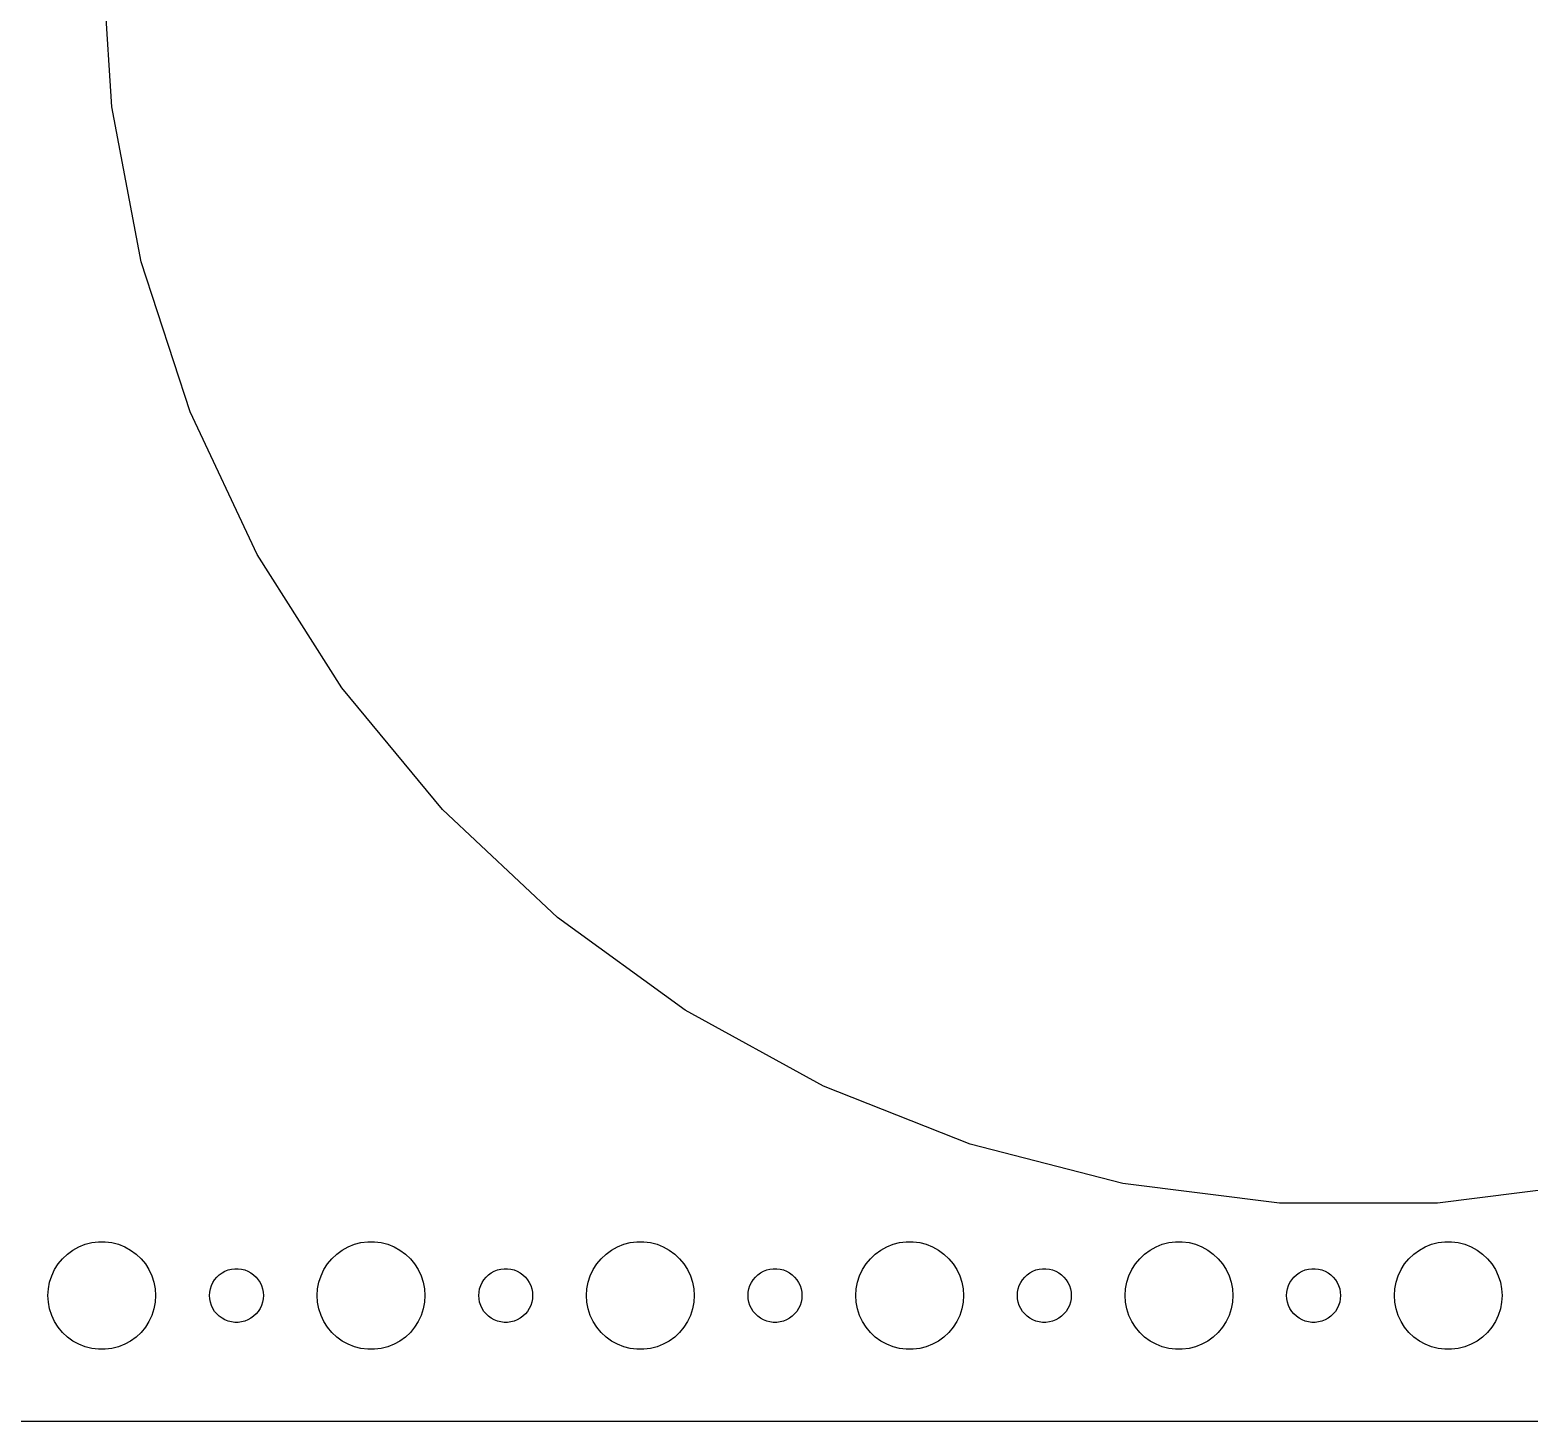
# Model space of a CAD drawing. Header units: metres. Extents: x -232 to 232, y -82 to 82.
# Drawn here: x 71 to 154.5, y -82 to -4.5 of the extents above; entities that cross this region are included whole.
import ezdxf

# ---------------------------------------------------------------- set-up
doc = ezdxf.new("R2010")
doc.units = ezdxf.units.M

msp = doc.modelspace()

# ---------------------------------------------------------------- linework, layer by layer
for p, q in [((75.552, -8.77332), (75, 0)), ((77.1992, -17.4083), (75.552, -8.77332)), ((79.9156, -25.7687), (77.1992, -17.4083)), ((83.6585, -33.7227), (79.9156, -25.7687)), ((88.3688, -41.145), (83.6585, -33.7227)), ((93.9722, -47.9183), (88.3688, -41.145)), ((100.38, -53.9359), (93.9722, -47.9183)), ((107.492, -59.103), (100.38, -53.9359)), ((115.195, -63.3379), (107.492, -59.103)), ((123.369, -66.574), (115.195, -63.3379)), ((131.883, -68.7601), (123.369, -66.574)), ((140.605, -69.8619), (131.883, -68.7601)), ((158.117, -68.7601), (149.395, -69.8619)), ((149.395, -69.8619), (140.605, -69.8619)), ((73.0877, -72.6885), (73.3925, -72.467)), ((73.3925, -72.467), (73.7227, -72.2855)), ((73.7227, -72.2855), (74.073, -72.1468)), ((74.073, -72.1468), (74.4379, -72.0531)), ((74.4379, -72.0531), (74.8116, -72.0059)), ((74.8116, -72.0059), (75.1884, -72.0059)), ((75.1884, -72.0059), (75.5621, -72.0531)), ((75.5621, -72.0531), (75.927, -72.1468)), ((75.927, -72.1468), (76.2773, -72.2855)), ((76.2773, -72.2855), (76.6075, -72.467)), ((76.6075, -72.467), (76.9123, -72.6885)), ((88.0877, -72.6885), (88.3925, -72.467)), ((88.3925, -72.467), (88.7227, -72.2855)), ((88.7227, -72.2855), (89.073, -72.1468)), ((89.073, -72.1468), (89.4379, -72.0531)), ((89.4379, -72.0531), (89.8116, -72.0059)), ((89.8116, -72.0059), (90.1884, -72.0059)), ((90.1884, -72.0059), (90.5621, -72.0531)), ((90.5621, -72.0531), (90.927, -72.1468)), ((90.927, -72.1468), (91.2773, -72.2855)), ((91.2773, -72.2855), (91.6075, -72.467)), ((91.6075, -72.467), (91.9123, -72.6885)), ((103.088, -72.6885), (103.393, -72.467)), ((103.393, -72.467), (103.723, -72.2855)), ((103.723, -72.2855), (104.073, -72.1468)), ((104.073, -72.1468), (104.438, -72.0531)), ((104.438, -72.0531), (104.812, -72.0059)), ((104.812, -72.0059), (105.188, -72.0059)), ((105.188, -72.0059), (105.562, -72.0531)), ((105.562, -72.0531), (105.927, -72.1468)), ((105.927, -72.1468), (106.277, -72.2855)), ((106.277, -72.2855), (106.607, -72.467)), ((106.607, -72.467), (106.912, -72.6885)), ((118.088, -72.6885), (118.393, -72.467)), ((118.393, -72.467), (118.723, -72.2855)), ((118.723, -72.2855), (119.073, -72.1468)), ((119.073, -72.1468), (119.438, -72.0531)), ((119.438, -72.0531), (119.812, -72.0059)), ((119.812, -72.0059), (120.188, -72.0059)), ((120.188, -72.0059), (120.562, -72.0531)), ((120.562, -72.0531), (120.927, -72.1468)), ((120.927, -72.1468), (121.277, -72.2855)), ((121.277, -72.2855), (121.607, -72.467)), ((121.607, -72.467), (121.912, -72.6885)), ((133.088, -72.6885), (133.393, -72.467)), ((133.393, -72.467), (133.723, -72.2855)), ((133.723, -72.2855), (134.073, -72.1468)), ((134.073, -72.1468), (134.438, -72.0531)), ((134.438, -72.0531), (134.812, -72.0059)), ((134.812, -72.0059), (135.188, -72.0059)), ((135.188, -72.0059), (135.562, -72.0531)), ((135.562, -72.0531), (135.927, -72.1468)), ((135.927, -72.1468), (136.277, -72.2855)), ((136.277, -72.2855), (136.607, -72.467)), ((136.607, -72.467), (136.912, -72.6885)), ((148.088, -72.6885), (148.393, -72.467)), ((148.393, -72.467), (148.723, -72.2855)), ((148.723, -72.2855), (149.073, -72.1468)), ((149.073, -72.1468), (149.438, -72.0531)), ((149.438, -72.0531), (149.812, -72.0059)), ((149.812, -72.0059), (150.188, -72.0059)), ((150.188, -72.0059), (150.562, -72.0531)), ((150.562, -72.0531), (150.927, -72.1468)), ((150.927, -72.1468), (151.277, -72.2855)), ((151.277, -72.2855), (151.607, -72.467)), ((151.607, -72.467), (151.912, -72.6885)), ((72.3711, -73.5547), (72.573, -73.2366)), ((72.573, -73.2366), (72.8131, -72.9464)), ((72.8131, -72.9464), (73.0877, -72.6885)), ((76.9123, -72.6885), (77.1869, -72.9464)), ((77.1869, -72.9464), (77.427, -73.2366)), ((77.427, -73.2366), (77.6289, -73.5547)), ((87.3711, -73.5547), (87.573, -73.2366)), ((87.573, -73.2366), (87.8131, -72.9464)), ((87.8131, -72.9464), (88.0877, -72.6885)), ((91.9123, -72.6885), (92.1869, -72.9464)), ((92.1869, -72.9464), (92.427, -73.2366)), ((92.427, -73.2366), (92.6289, -73.5547)), ((102.371, -73.5547), (102.573, -73.2366)), ((102.573, -73.2366), (102.813, -72.9464)), ((102.813, -72.9464), (103.088, -72.6885)), ((106.912, -72.6885), (107.187, -72.9464)), ((107.187, -72.9464), (107.427, -73.2366)), ((107.427, -73.2366), (107.629, -73.5547)), ((117.371, -73.5547), (117.573, -73.2366)), ((117.573, -73.2366), (117.813, -72.9464)), ((117.813, -72.9464), (118.088, -72.6885)), ((121.912, -72.6885), (122.187, -72.9464)), ((122.187, -72.9464), (122.427, -73.2366)), ((122.427, -73.2366), (122.629, -73.5547)), ((132.371, -73.5547), (132.573, -73.2366)), ((132.573, -73.2366), (132.813, -72.9464)), ((132.813, -72.9464), (133.088, -72.6885)), ((136.912, -72.6885), (137.187, -72.9464)), ((137.187, -72.9464), (137.427, -73.2366)), ((137.427, -73.2366), (137.629, -73.5547)), ((147.371, -73.5547), (147.573, -73.2366)), ((147.573, -73.2366), (147.813, -72.9464)), ((147.813, -72.9464), (148.088, -72.6885)), ((151.912, -72.6885), (152.187, -72.9464)), ((152.187, -72.9464), (152.427, -73.2366)), ((152.427, -73.2366), (152.629, -73.5547)), ((72.0237, -74.624), (72.0943, -74.2539)), ((72.0943, -74.2539), (72.2107, -73.8956)), ((72.2107, -73.8956), (72.3711, -73.5547)), ((77.6289, -73.5547), (77.7893, -73.8956)), ((77.7893, -73.8956), (77.9057, -74.2539)), ((77.9057, -74.2539), (77.9763, -74.624)), ((81.1053, -74.4478), (81.1855, -74.2774)), ((81.1855, -74.2774), (81.2865, -74.1183)), ((81.2865, -74.1183), (81.4065, -73.9732)), ((81.4065, -73.9732), (81.5439, -73.8442)), ((81.5439, -73.8442), (81.6963, -73.7335)), ((81.6963, -73.7335), (81.8613, -73.6428)), ((81.8613, -73.6428), (82.0365, -73.5734)), ((82.0365, -73.5734), (82.2189, -73.5266)), ((82.2189, -73.5266), (82.4058, -73.503)), ((82.4058, -73.503), (82.5942, -73.503)), ((82.5942, -73.503), (82.7811, -73.5266)), ((82.7811, -73.5266), (82.9635, -73.5734)), ((82.9635, -73.5734), (83.1387, -73.6428)), ((83.1387, -73.6428), (83.3037, -73.7335)), ((83.3037, -73.7335), (83.4561, -73.8442)), ((83.4561, -73.8442), (83.5934, -73.9732)), ((83.5934, -73.9732), (83.7135, -74.1183)), ((83.7135, -74.1183), (83.8145, -74.2774)), ((83.8145, -74.2774), (83.8947, -74.4478)), ((87.0237, -74.624), (87.0943, -74.2539)), ((87.0943, -74.2539), (87.2107, -73.8956)), ((87.2107, -73.8956), (87.3711, -73.5547)), ((92.6289, -73.5547), (92.7893, -73.8956)), ((92.7893, -73.8956), (92.9057, -74.2539)), ((92.9057, -74.2539), (92.9763, -74.624)), ((96.1053, -74.4478), (96.1855, -74.2774)), ((96.1855, -74.2774), (96.2865, -74.1183)), ((96.2865, -74.1183), (96.4065, -73.9732)), ((96.4065, -73.9732), (96.5439, -73.8442)), ((96.5439, -73.8442), (96.6963, -73.7335)), ((96.6963, -73.7335), (96.8613, -73.6428)), ((96.8613, -73.6428), (97.0365, -73.5734)), ((97.0365, -73.5734), (97.2189, -73.5266)), ((97.2189, -73.5266), (97.4058, -73.503)), ((97.4058, -73.503), (97.5942, -73.503)), ((97.5942, -73.503), (97.7811, -73.5266)), ((97.7811, -73.5266), (97.9635, -73.5734)), ((97.9635, -73.5734), (98.1387, -73.6428)), ((98.1387, -73.6428), (98.3037, -73.7335)), ((98.3037, -73.7335), (98.4561, -73.8442)), ((98.4561, -73.8442), (98.5934, -73.9732)), ((98.5934, -73.9732), (98.7135, -74.1183)), ((98.7135, -74.1183), (98.8145, -74.2774)), ((98.8145, -74.2774), (98.8947, -74.4478)), ((102.024, -74.624), (102.094, -74.2539)), ((102.094, -74.2539), (102.211, -73.8956)), ((102.211, -73.8956), (102.371, -73.5547)), ((107.629, -73.5547), (107.789, -73.8956)), ((107.789, -73.8956), (107.906, -74.2539)), ((107.906, -74.2539), (107.976, -74.624)), ((111.105, -74.4478), (111.186, -74.2774)), ((111.186, -74.2774), (111.286, -74.1183)), ((111.286, -74.1183), (111.407, -73.9732)), ((111.407, -73.9732), (111.544, -73.8442)), ((111.544, -73.8442), (111.696, -73.7335)), ((111.696, -73.7335), (111.861, -73.6428)), ((111.861, -73.6428), (112.036, -73.5734)), ((112.036, -73.5734), (112.219, -73.5266)), ((112.219, -73.5266), (112.406, -73.503)), ((112.406, -73.503), (112.594, -73.503)), ((112.594, -73.503), (112.781, -73.5266)), ((112.781, -73.5266), (112.964, -73.5734)), ((112.964, -73.5734), (113.139, -73.6428)), ((113.139, -73.6428), (113.304, -73.7335)), ((113.304, -73.7335), (113.456, -73.8442)), ((113.456, -73.8442), (113.593, -73.9732)), ((113.593, -73.9732), (113.714, -74.1183)), ((113.714, -74.1183), (113.814, -74.2774)), ((113.814, -74.2774), (113.895, -74.4478)), ((117.024, -74.624), (117.094, -74.2539)), ((117.094, -74.2539), (117.211, -73.8956)), ((117.211, -73.8956), (117.371, -73.5547)), ((122.629, -73.5547), (122.789, -73.8956)), ((122.789, -73.8956), (122.906, -74.2539)), ((122.906, -74.2539), (122.976, -74.624)), ((126.105, -74.4478), (126.186, -74.2774)), ((126.186, -74.2774), (126.286, -74.1183)), ((126.286, -74.1183), (126.407, -73.9732)), ((126.407, -73.9732), (126.544, -73.8442)), ((126.544, -73.8442), (126.696, -73.7335)), ((126.696, -73.7335), (126.861, -73.6428)), ((126.861, -73.6428), (127.036, -73.5734)), ((127.036, -73.5734), (127.219, -73.5266)), ((127.219, -73.5266), (127.406, -73.503)), ((127.406, -73.503), (127.594, -73.503)), ((127.594, -73.503), (127.781, -73.5266)), ((127.781, -73.5266), (127.964, -73.5734)), ((127.964, -73.5734), (128.139, -73.6428)), ((128.139, -73.6428), (128.304, -73.7335)), ((128.304, -73.7335), (128.456, -73.8442)), ((128.456, -73.8442), (128.593, -73.9732)), ((128.593, -73.9732), (128.714, -74.1183)), ((128.714, -74.1183), (128.814, -74.2774)), ((128.814, -74.2774), (128.895, -74.4478)), ((132.024, -74.624), (132.094, -74.2539)), ((132.094, -74.2539), (132.211, -73.8956)), ((132.211, -73.8956), (132.371, -73.5547)), ((137.629, -73.5547), (137.789, -73.8956)), ((137.789, -73.8956), (137.906, -74.2539)), ((137.906, -74.2539), (137.976, -74.624)), ((141.105, -74.4478), (141.186, -74.2774)), ((141.186, -74.2774), (141.286, -74.1183)), ((141.286, -74.1183), (141.407, -73.9732)), ((141.407, -73.9732), (141.544, -73.8442)), ((141.544, -73.8442), (141.696, -73.7335)), ((141.696, -73.7335), (141.861, -73.6428)), ((141.861, -73.6428), (142.036, -73.5734)), ((142.036, -73.5734), (142.219, -73.5266)), ((142.219, -73.5266), (142.406, -73.503)), ((142.406, -73.503), (142.594, -73.503)), ((142.594, -73.503), (142.781, -73.5266)), ((142.781, -73.5266), (142.964, -73.5734)), ((142.964, -73.5734), (143.139, -73.6428)), ((143.139, -73.6428), (143.304, -73.7335)), ((143.304, -73.7335), (143.456, -73.8442)), ((143.456, -73.8442), (143.593, -73.9732)), ((143.593, -73.9732), (143.714, -74.1183)), ((143.714, -74.1183), (143.814, -74.2774)), ((143.814, -74.2774), (143.895, -74.4478)), ((147.024, -74.624), (147.094, -74.2539)), ((147.094, -74.2539), (147.211, -73.8956)), ((147.211, -73.8956), (147.371, -73.5547)), ((152.629, -73.5547), (152.789, -73.8956)), ((152.789, -73.8956), (152.906, -74.2539)), ((152.906, -74.2539), (152.976, -74.624)), ((72, -75), (72.0237, -74.624)), ((72.0237, -75.376), (72, -75)), ((77.9763, -74.624), (78, -75)), ((78, -75), (77.9763, -75.376)), ((81, -75), (81.0118, -74.812)), ((81.0118, -75.188), (81, -75)), ((81.0118, -74.812), (81.0471, -74.627)), ((81.0471, -74.627), (81.1053, -74.4478)), ((83.8947, -74.4478), (83.9529, -74.627)), ((83.9529, -74.627), (83.9882, -74.812)), ((83.9882, -74.812), (84, -75)), ((84, -75), (83.9882, -75.188)), ((87, -75), (87.0237, -74.624)), ((87.0237, -75.376), (87, -75)), ((92.9763, -74.624), (93, -75)), ((93, -75), (92.9763, -75.376)), ((96, -75), (96.0118, -74.812)), ((96.0118, -75.188), (96, -75)), ((96.0118, -74.812), (96.0471, -74.627)), ((96.0471, -74.627), (96.1053, -74.4478)), ((98.8947, -74.4478), (98.9529, -74.627)), ((98.9529, -74.627), (98.9882, -74.812)), ((98.9882, -74.812), (99, -75)), ((99, -75), (98.9882, -75.188)), ((102, -75), (102.024, -74.624)), ((102.024, -75.376), (102, -75)), ((107.976, -74.624), (108, -75)), ((108, -75), (107.976, -75.376)), ((111, -75), (111.012, -74.812)), ((111.012, -75.188), (111, -75)), ((111.012, -74.812), (111.047, -74.627)), ((111.047, -74.627), (111.105, -74.4478)), ((113.895, -74.4478), (113.953, -74.627)), ((113.953, -74.627), (113.988, -74.812)), ((113.988, -74.812), (114, -75)), ((114, -75), (113.988, -75.188)), ((117, -75), (117.024, -74.624)), ((117.024, -75.376), (117, -75)), ((122.976, -74.624), (123, -75)), ((123, -75), (122.976, -75.376)), ((126, -75), (126.012, -74.812)), ((126.012, -75.188), (126, -75)), ((126.012, -74.812), (126.047, -74.627)), ((126.047, -74.627), (126.105, -74.4478)), ((128.895, -74.4478), (128.953, -74.627)), ((128.953, -74.627), (128.988, -74.812)), ((128.988, -74.812), (129, -75)), ((129, -75), (128.988, -75.188)), ((132, -75), (132.024, -74.624)), ((132.024, -75.376), (132, -75)), ((137.976, -74.624), (138, -75)), ((138, -75), (137.976, -75.376)), ((141, -75), (141.012, -74.812)), ((141.012, -75.188), (141, -75)), ((141.012, -74.812), (141.047, -74.627)), ((141.047, -74.627), (141.105, -74.4478)), ((143.895, -74.4478), (143.953, -74.627)), ((143.953, -74.627), (143.988, -74.812)), ((143.988, -74.812), (144, -75)), ((144, -75), (143.988, -75.188)), ((147, -75), (147.024, -74.624)), ((147.024, -75.376), (147, -75)), ((152.976, -74.624), (153, -75)), ((153, -75), (152.976, -75.376)), ((72.0943, -75.7461), (72.0237, -75.376)), ((72.2107, -76.1044), (72.0943, -75.7461)), ((77.9057, -75.7461), (77.7893, -76.1044)), ((77.9763, -75.376), (77.9057, -75.7461)), ((81.0471, -75.373), (81.0118, -75.188)), ((81.1053, -75.5522), (81.0471, -75.373)), ((81.1855, -75.7226), (81.1053, -75.5522)), ((81.2865, -75.8817), (81.1855, -75.7226)), ((81.4065, -76.0268), (81.2865, -75.8817)), ((83.7135, -75.8817), (83.5934, -76.0268)), ((83.8145, -75.7226), (83.7135, -75.8817)), ((83.8947, -75.5522), (83.8145, -75.7226)), ((83.9529, -75.373), (83.8947, -75.5522)), ((83.9882, -75.188), (83.9529, -75.373)), ((87.0943, -75.7461), (87.0237, -75.376)), ((87.2107, -76.1044), (87.0943, -75.7461)), ((92.9057, -75.7461), (92.7893, -76.1044)), ((92.9763, -75.376), (92.9057, -75.7461)), ((96.0471, -75.373), (96.0118, -75.188)), ((96.1053, -75.5522), (96.0471, -75.373)), ((96.1855, -75.7226), (96.1053, -75.5522)), ((96.2865, -75.8817), (96.1855, -75.7226)), ((96.4065, -76.0268), (96.2865, -75.8817)), ((98.7135, -75.8817), (98.5934, -76.0268)), ((98.8145, -75.7226), (98.7135, -75.8817)), ((98.8947, -75.5522), (98.8145, -75.7226)), ((98.9529, -75.373), (98.8947, -75.5522)), ((98.9882, -75.188), (98.9529, -75.373)), ((102.094, -75.7461), (102.024, -75.376)), ((102.211, -76.1044), (102.094, -75.7461)), ((107.906, -75.7461), (107.789, -76.1044)), ((107.976, -75.376), (107.906, -75.7461)), ((111.047, -75.373), (111.012, -75.188)), ((111.105, -75.5522), (111.047, -75.373)), ((111.186, -75.7226), (111.105, -75.5522)), ((111.286, -75.8817), (111.186, -75.7226)), ((111.407, -76.0268), (111.286, -75.8817)), ((113.714, -75.8817), (113.593, -76.0268)), ((113.814, -75.7226), (113.714, -75.8817)), ((113.895, -75.5522), (113.814, -75.7226)), ((113.953, -75.373), (113.895, -75.5522)), ((113.988, -75.188), (113.953, -75.373)), ((117.094, -75.7461), (117.024, -75.376)), ((117.211, -76.1044), (117.094, -75.7461)), ((122.906, -75.7461), (122.789, -76.1044)), ((122.976, -75.376), (122.906, -75.7461)), ((126.047, -75.373), (126.012, -75.188)), ((126.105, -75.5522), (126.047, -75.373)), ((126.186, -75.7226), (126.105, -75.5522)), ((126.286, -75.8817), (126.186, -75.7226)), ((126.407, -76.0268), (126.286, -75.8817)), ((128.714, -75.8817), (128.593, -76.0268)), ((128.814, -75.7226), (128.714, -75.8817)), ((128.895, -75.5522), (128.814, -75.7226)), ((128.953, -75.373), (128.895, -75.5522)), ((128.988, -75.188), (128.953, -75.373)), ((132.094, -75.7461), (132.024, -75.376)), ((132.211, -76.1044), (132.094, -75.7461)), ((137.906, -75.7461), (137.789, -76.1044)), ((137.976, -75.376), (137.906, -75.7461)), ((141.047, -75.373), (141.012, -75.188)), ((141.105, -75.5522), (141.047, -75.373)), ((141.186, -75.7226), (141.105, -75.5522)), ((141.286, -75.8817), (141.186, -75.7226)), ((141.407, -76.0268), (141.286, -75.8817)), ((143.714, -75.8817), (143.593, -76.0268)), ((143.814, -75.7226), (143.714, -75.8817)), ((143.895, -75.5522), (143.814, -75.7226)), ((143.953, -75.373), (143.895, -75.5522)), ((143.988, -75.188), (143.953, -75.373)), ((147.094, -75.7461), (147.024, -75.376)), ((147.211, -76.1044), (147.094, -75.7461)), ((152.906, -75.7461), (152.789, -76.1044)), ((152.976, -75.376), (152.906, -75.7461)), ((72.3711, -76.4453), (72.2107, -76.1044)), ((72.573, -76.7634), (72.3711, -76.4453)), ((72.8131, -77.0536), (72.573, -76.7634)), ((77.427, -76.7634), (77.1869, -77.0536)), ((77.6289, -76.4453), (77.427, -76.7634)), ((77.7893, -76.1044), (77.6289, -76.4453)), ((81.5439, -76.1558), (81.4065, -76.0268)), ((81.6963, -76.2665), (81.5439, -76.1558)), ((81.8613, -76.3572), (81.6963, -76.2665)), ((82.0365, -76.4266), (81.8613, -76.3572)), ((82.2189, -76.4734), (82.0365, -76.4266)), ((82.4058, -76.497), (82.2189, -76.4734)), ((82.5942, -76.497), (82.4058, -76.497)), ((82.7811, -76.4734), (82.5942, -76.497)), ((82.9635, -76.4266), (82.7811, -76.4734)), ((83.1387, -76.3572), (82.9635, -76.4266)), ((83.3037, -76.2665), (83.1387, -76.3572)), ((83.4561, -76.1558), (83.3037, -76.2665)), ((83.5934, -76.0268), (83.4561, -76.1558)), ((87.3711, -76.4453), (87.2107, -76.1044)), ((87.573, -76.7634), (87.3711, -76.4453)), ((87.8131, -77.0536), (87.573, -76.7634)), ((92.427, -76.7634), (92.1869, -77.0536)), ((92.6289, -76.4453), (92.427, -76.7634)), ((92.7893, -76.1044), (92.6289, -76.4453)), ((96.5439, -76.1558), (96.4065, -76.0268)), ((96.6963, -76.2665), (96.5439, -76.1558)), ((96.8613, -76.3572), (96.6963, -76.2665)), ((97.0365, -76.4266), (96.8613, -76.3572)), ((97.2189, -76.4734), (97.0365, -76.4266)), ((97.4058, -76.497), (97.2189, -76.4734)), ((97.5942, -76.497), (97.4058, -76.497)), ((97.7811, -76.4734), (97.5942, -76.497)), ((97.9635, -76.4266), (97.7811, -76.4734)), ((98.1387, -76.3572), (97.9635, -76.4266)), ((98.3037, -76.2665), (98.1387, -76.3572)), ((98.4561, -76.1558), (98.3037, -76.2665)), ((98.5934, -76.0268), (98.4561, -76.1558)), ((102.371, -76.4453), (102.211, -76.1044)), ((102.573, -76.7634), (102.371, -76.4453)), ((102.813, -77.0536), (102.573, -76.7634)), ((107.427, -76.7634), (107.187, -77.0536)), ((107.629, -76.4453), (107.427, -76.7634)), ((107.789, -76.1044), (107.629, -76.4453)), ((111.544, -76.1558), (111.407, -76.0268)), ((111.696, -76.2665), (111.544, -76.1558)), ((111.861, -76.3572), (111.696, -76.2665)), ((112.036, -76.4266), (111.861, -76.3572)), ((112.219, -76.4734), (112.036, -76.4266)), ((112.406, -76.497), (112.219, -76.4734)), ((112.594, -76.497), (112.406, -76.497)), ((112.781, -76.4734), (112.594, -76.497)), ((112.964, -76.4266), (112.781, -76.4734)), ((113.139, -76.3572), (112.964, -76.4266)), ((113.304, -76.2665), (113.139, -76.3572)), ((113.456, -76.1558), (113.304, -76.2665)), ((113.593, -76.0268), (113.456, -76.1558)), ((117.371, -76.4453), (117.211, -76.1044)), ((117.573, -76.7634), (117.371, -76.4453)), ((117.813, -77.0536), (117.573, -76.7634)), ((122.427, -76.7634), (122.187, -77.0536)), ((122.629, -76.4453), (122.427, -76.7634)), ((122.789, -76.1044), (122.629, -76.4453)), ((126.544, -76.1558), (126.407, -76.0268)), ((126.696, -76.2665), (126.544, -76.1558)), ((126.861, -76.3572), (126.696, -76.2665)), ((127.036, -76.4266), (126.861, -76.3572)), ((127.219, -76.4734), (127.036, -76.4266)), ((127.406, -76.497), (127.219, -76.4734)), ((127.594, -76.497), (127.406, -76.497)), ((127.781, -76.4734), (127.594, -76.497)), ((127.964, -76.4266), (127.781, -76.4734)), ((128.139, -76.3572), (127.964, -76.4266)), ((128.304, -76.2665), (128.139, -76.3572)), ((128.456, -76.1558), (128.304, -76.2665)), ((128.593, -76.0268), (128.456, -76.1558)), ((132.371, -76.4453), (132.211, -76.1044)), ((132.573, -76.7634), (132.371, -76.4453)), ((132.813, -77.0536), (132.573, -76.7634)), ((137.427, -76.7634), (137.187, -77.0536)), ((137.629, -76.4453), (137.427, -76.7634)), ((137.789, -76.1044), (137.629, -76.4453)), ((141.544, -76.1558), (141.407, -76.0268)), ((141.696, -76.2665), (141.544, -76.1558)), ((141.861, -76.3572), (141.696, -76.2665)), ((142.036, -76.4266), (141.861, -76.3572)), ((142.219, -76.4734), (142.036, -76.4266)), ((142.406, -76.497), (142.219, -76.4734)), ((142.594, -76.497), (142.406, -76.497)), ((142.781, -76.4734), (142.594, -76.497)), ((142.964, -76.4266), (142.781, -76.4734)), ((143.139, -76.3572), (142.964, -76.4266)), ((143.304, -76.2665), (143.139, -76.3572)), ((143.456, -76.1558), (143.304, -76.2665)), ((143.593, -76.0268), (143.456, -76.1558)), ((147.371, -76.4453), (147.211, -76.1044)), ((147.573, -76.7634), (147.371, -76.4453)), ((147.813, -77.0536), (147.573, -76.7634)), ((152.427, -76.7634), (152.187, -77.0536)), ((152.629, -76.4453), (152.427, -76.7634)), ((152.789, -76.1044), (152.629, -76.4453)), ((73.0877, -77.3115), (72.8131, -77.0536)), ((73.3925, -77.533), (73.0877, -77.3115)), ((73.7227, -77.7145), (73.3925, -77.533)), ((76.6075, -77.533), (76.2773, -77.7145)), ((76.9123, -77.3115), (76.6075, -77.533)), ((77.1869, -77.0536), (76.9123, -77.3115)), ((88.0877, -77.3115), (87.8131, -77.0536)), ((88.3925, -77.533), (88.0877, -77.3115)), ((88.7227, -77.7145), (88.3925, -77.533)), ((91.6075, -77.533), (91.2773, -77.7145)), ((91.9123, -77.3115), (91.6075, -77.533)), ((92.1869, -77.0536), (91.9123, -77.3115)), ((103.088, -77.3115), (102.813, -77.0536)), ((103.393, -77.533), (103.088, -77.3115)), ((103.723, -77.7145), (103.393, -77.533)), ((106.607, -77.533), (106.277, -77.7145)), ((106.912, -77.3115), (106.607, -77.533)), ((107.187, -77.0536), (106.912, -77.3115)), ((118.088, -77.3115), (117.813, -77.0536)), ((118.393, -77.533), (118.088, -77.3115)), ((118.723, -77.7145), (118.393, -77.533)), ((121.607, -77.533), (121.277, -77.7145)), ((121.912, -77.3115), (121.607, -77.533)), ((122.187, -77.0536), (121.912, -77.3115)), ((133.088, -77.3115), (132.813, -77.0536)), ((133.393, -77.533), (133.088, -77.3115)), ((133.723, -77.7145), (133.393, -77.533)), ((136.607, -77.533), (136.277, -77.7145)), ((136.912, -77.3115), (136.607, -77.533)), ((137.187, -77.0536), (136.912, -77.3115)), ((148.088, -77.3115), (147.813, -77.0536)), ((148.393, -77.533), (148.088, -77.3115)), ((148.723, -77.7145), (148.393, -77.533)), ((151.607, -77.533), (151.277, -77.7145)), ((151.912, -77.3115), (151.607, -77.533)), ((152.187, -77.0536), (151.912, -77.3115)), ((74.073, -77.8532), (73.7227, -77.7145)), ((74.4379, -77.9469), (74.073, -77.8532)), ((74.8116, -77.9941), (74.4379, -77.9469)), ((75.1884, -77.9941), (74.8116, -77.9941)), ((75.5621, -77.9469), (75.1884, -77.9941)), ((75.927, -77.8532), (75.5621, -77.9469)), ((76.2773, -77.7145), (75.927, -77.8532)), ((89.073, -77.8532), (88.7227, -77.7145)), ((89.4379, -77.9469), (89.073, -77.8532)), ((89.8116, -77.9941), (89.4379, -77.9469)), ((90.1884, -77.9941), (89.8116, -77.9941)), ((90.5621, -77.9469), (90.1884, -77.9941)), ((90.927, -77.8532), (90.5621, -77.9469)), ((91.2773, -77.7145), (90.927, -77.8532)), ((104.073, -77.8532), (103.723, -77.7145)), ((104.438, -77.9469), (104.073, -77.8532)), ((104.812, -77.9941), (104.438, -77.9469)), ((105.188, -77.9941), (104.812, -77.9941)), ((105.562, -77.9469), (105.188, -77.9941)), ((105.927, -77.8532), (105.562, -77.9469)), ((106.277, -77.7145), (105.927, -77.8532)), ((119.073, -77.8532), (118.723, -77.7145)), ((119.438, -77.9469), (119.073, -77.8532)), ((119.812, -77.9941), (119.438, -77.9469)), ((120.188, -77.9941), (119.812, -77.9941)), ((120.562, -77.9469), (120.188, -77.9941)), ((120.927, -77.8532), (120.562, -77.9469)), ((121.277, -77.7145), (120.927, -77.8532)), ((134.073, -77.8532), (133.723, -77.7145)), ((134.438, -77.9469), (134.073, -77.8532)), ((134.812, -77.9941), (134.438, -77.9469)), ((135.188, -77.9941), (134.812, -77.9941)), ((135.562, -77.9469), (135.188, -77.9941)), ((135.927, -77.8532), (135.562, -77.9469)), ((136.277, -77.7145), (135.927, -77.8532)), ((149.073, -77.8532), (148.723, -77.7145)), ((149.438, -77.9469), (149.073, -77.8532)), ((149.812, -77.9941), (149.438, -77.9469)), ((150.188, -77.9941), (149.812, -77.9941)), ((150.562, -77.9469), (150.188, -77.9941)), ((150.927, -77.8532), (150.562, -77.9469)), ((151.277, -77.7145), (150.927, -77.8532)), ((-227.314, -81.9901), (227.314, -81.9901))]:
    msp.add_line(p, q)

doc.saveas('drawing.dxf')
